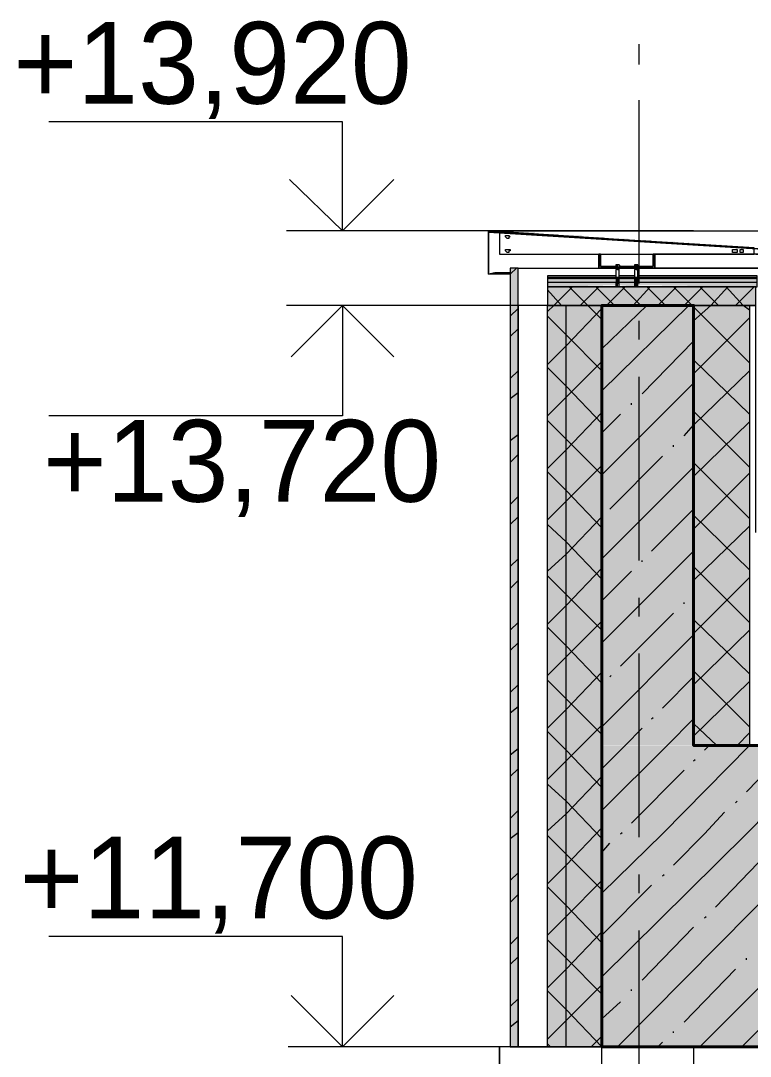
# Model space of a CAD drawing. Header units: millimetres. Extents: x -135211 to 49383, y -8033 to 228499.
# Drawn here: x -105130 to -103142, y 18519 to 21338 of the extents above; entities that cross this region are included whole.
import ezdxf

# ---------------------------------------------------------------- set-up
doc = ezdxf.new("R2010")
doc.units = ezdxf.units.MM
doc.layers.add('PDF _Геометрия', color=7, linetype='Continuous', true_color=0x1d1d1d)
doc.layers.add('PDF _Сплошная заливка', color=7, linetype='Continuous', true_color=0xffffff)
doc.layers.add('PDF _Текст', color=7, linetype='Continuous')

msp = doc.modelspace()

# ---------------------------------------------------------------- hatches: boundary and pattern name
at = {"layer": 'PDF _Сплошная заливка', "transparency": 33554559}
h = msp.add_hatch(color=256, dxfattribs=at)
h.paths.add_polyline_path([(-103715.8, 20757.9), (-103665, 20753.6), (-103665, 20757.9)])
h.paths.add_polyline_path([(-103368.7, 20736.7), (-103347.6, 20732.5), (-103347.6, 20736.7)])
h.paths.add_polyline_path([(-103508.4, 20745.2), (-103474.5, 20740.9), (-103474.5, 20745.2)])
h.paths.add_polyline_path([(-103229, 20728.2), (-103220.6, 20724), (-103220.6, 20728.2)])
h.paths.add_polyline_path([(-103643.9, 20753.6), (-103601.5, 20749.4), (-103601.5, 20753.6)])
h.paths.add_polyline_path([(-103301, 20732.5), (-103284.1, 20728.2), (-103284.1, 20732.5)])
h.paths.add_polyline_path([(-103783.6, 20762.1), (-103728.5, 20757.9), (-103728.5, 20762.1)])
h.paths.add_polyline_path([(-103436.5, 20740.9), (-103411.1, 20736.7), (-103411.1, 20740.9)])
h.paths.add_polyline_path([(-103792, 20762.1), (-103792, 20766.3), (-103855.5, 20766.3)])
h.paths.add_polyline_path([(-103576.1, 20749.4), (-103538, 20745.2), (-103538, 20749.4)])
h.paths.add_polyline_path([(-103157.1, 20724), (-103161.3, 20724), (-103157.1, 20719.8)])
h = msp.add_hatch(color=256, dxfattribs=at)
h.paths.add_polyline_path([(-103775.1, 18544), (-103775.1, 20663.3), (-103795.6, 20663.3), (-103795.6, 18544)])
h.paths.add_polyline_path([(-103775.1, 7444.9), (-103795.6, 7444.9), (-103795.6, 6894.6), (-103775.1, 6894.6)])
h.paths.add_polyline_path([(-103775.1, 11644.1), (-103795.6, 11644.1), (-103795.6, 10145.6), (-103775.1, 10145.6)])
h.paths.add_polyline_path([(-103775.1, 15843.3), (-103795.6, 15843.3), (-103795.6, 14344.8), (-103775.1, 14344.8)])
h = msp.add_hatch(color=256, dxfattribs=at)
h.paths.add_polyline_path([(-103123.2, 20613.9), (-103123.2, 20631.9), (-103693, 20631.9), (-103693, 20614), (-103504.2, 20618.2), (-103499.9, 20618.2), (-103453.4, 20613.9), (-103453.4, 20618.2), (-103449.1, 20618.2)])
h.paths.add_polyline_path([(299.2, 20613.9), (299.2, 20631.9), (-272.3, 20631.9), (-272.3, 20613.9), (53.6, 20618.2), (57.9, 20618.2), (104.4, 20613.9), (104.4, 20618.2), (108.7, 20618.2)])
h.paths.add_polyline_path([(-50480.7, 20613.9), (-50480.7, 20631.9), (-51128.4, 20631.9), (-51128.4, 20613.9), (-50819.4, 20618.2), (-50815.2, 20618.2), (-50768.6, 20613.9), (-50768.6, 20618.2), (-50764.4, 20618.2)])
h.paths.add_polyline_path([(-77166, 20613.9), (-77166, 20631.9), (-77817.9, 20631.9), (-77817.9, 20613.9), (-77530.1, 20618.2), (-77525.8, 20618.2), (-77479.3, 20613.9), (-77479.3, 20618.2), (-77475, 20618.2)])
h = msp.add_hatch(color=256, dxfattribs=at)
h.paths.add_polyline_path([(-103127.4, 20563.1), (-103127.4, 20610.8), (-103693, 20610.8), (-103693, 20563.1)])
h.paths.add_polyline_path([(299.2, 20563.1), (299.2, 20610.8), (-272.3, 20610.8), (-272.3, 20563.1)])
h.paths.add_polyline_path([(-50480.7, 20563.1), (-50480.7, 20610.8), (-51128.4, 20610.8), (-51128.4, 20563.1)])
h.paths.add_polyline_path([(-77166, 20563.1), (-77166, 20610.8), (-77813.7, 20610.8), (-77813.7, 20563.1)])
h = msp.add_hatch(color=256, dxfattribs=at)
h.paths.add_polyline_path([(-103694.7, 18544), (-103643.9, 18544), (-103643.9, 20563.1), (-103694.7, 20563.1)])
h.paths.add_polyline_path([(-103643.9, 7444.9), (-103694.7, 7444.9), (-103694.7, 7245.9), (-103643.9, 7245.9)])
h.paths.add_polyline_path([(-103694.7, 10145.6), (-103643.9, 10145.6), (-103643.9, 11644.1), (-103694.7, 11644.1)])
h.paths.add_polyline_path([(-103694.7, 14344.8), (-103643.9, 14344.8), (-103643.9, 15843.3), (-103694.7, 15843.3)])
h = msp.add_hatch(color=256, dxfattribs=at)
h.paths.add_polyline_path([(-103643.9, 18544), (-103546.5, 18544), (-103546.5, 20563.1), (-103643.9, 20563.1)])
h.paths.add_polyline_path([(-103546.5, 7444.9), (-103643.9, 7444.9), (-103643.9, 7245.9), (-103546.5, 7245.9)])
h.paths.add_polyline_path([(-103643.9, 10145.6), (-103546.5, 10145.6), (-103546.5, 11644.1), (-103643.9, 11644.1)])
h.paths.add_polyline_path([(-103643.9, 14344.8), (-103546.5, 14344.8), (-103546.5, 15843.3), (-103643.9, 15843.3)])
h = msp.add_hatch(color=256, dxfattribs=at)
h.paths.add_polyline_path([(-77398.8, 19123.9), (-77398.8, 19364.2), (-103546, 19364.2), (-103546, 19123.9)])
h.paths.add_polyline_path([(146.8, 19123.9), (146.8, 19364.2), (-2304.2, 19364.2), (-2304.2, 19123.9)])
h.paths.add_polyline_path([(-4501.1, 19123.9), (-4501.1, 19364.2), (-25450.6, 19364.2), (-25450.6, 19123.9)])
h.paths.add_polyline_path([(-26102.5, 19123.9), (-26102.5, 19364.2), (-26352.2, 19364.2), (-26352.2, 19123.9)])

# ---------------------------------------------------------------- linework, layer by layer
at = {"layer": 'PDF _Геометрия', "color": 7, "lineweight": 9}
for points in [[(-103444.9, 21219.3), (-103444.9, 21274.3)], [(-103444.9, 20622.4), (-103444.9, 21121.9)], [(-103296.8, 20766.3), (-104007.9, 20766.3), (-104253.4, 20766.3), (-104253.4, 21062.6), (-105053.5, 21062.6)], [(-104105.3, 20766.3), (-104405.8, 20766.3)], [(-82829.9, 20715.5), (-103093.6, 20715.5), (-103059.7, 20660.5), (-103093.6, 20715.5), (-103825.9, 20762.1), (-103855.5, 20766.3), (-82829.9, 20766.3)], [(-103796.3, 20647.8), (-103855.5, 20647.8), (-103855.5, 20766.3)], [(-103825.9, 20762.1), (-103855.5, 20762.1), (-103855.5, 20647.8)], [(-103775.1, 20664.7), (-103504.2, 20664.7), (-103555, 20664.7), (-103555, 20702.8)], [(-103550.7, 20702.8), (-103550.7, 20669)], [(-103127.4, 20702.8), (-103085.1, 20702.8), (-103402.6, 20702.8), (-103402.6, 20664.7), (-103080.9, 20664.7), (-103449.1, 20664.7), (-103402.6, 20664.7)], [(-103406.8, 20669), (-103449.1, 20669), (-103406.8, 20669), (-103406.8, 20702.8)], [(-103508.4, 20643.6), (-103694.7, 20643.6), (-103694.7, 20639.3), (-103694.7, 20635.1), (-103694.7, 20613.9), (-103123.2, 20613.9), (-103123.2, 20635.1), (-103123.2, 20639.3), (-103123.2, 20643.6), (-103449.1, 20643.6)], [(-103504.2, 20660.5), (-103499.9, 20660.5)], [(-103457.6, 20643.6), (-103499.9, 20643.6)], [(-103453.4, 20660.5), (-103449.1, 20660.5)], [(-103123.2, 20639.3), (-103694.7, 20639.3)], [(-103123.2, 20635.1), (-103694.7, 20635.1)], [(-103508.4, 20639.3), (-103499.9, 20639.3)], [(-103504.2, 20613.9), (-103504.2, 20639.3), (-103499.9, 20613.9)], [(-103504.2, 20613.9), (-103504.2, 20613.9)], [(-103499.9, 20613.9), (-103499.9, 20613.9)], [(-103457.6, 20639.3), (-103449.1, 20639.3)], [(-103449.1, 20613.9), (-103453.4, 20613.9), (-103453.4, 20639.3), (-103453.4, 20613.9)], [(-103377.2, 20563.1), (-103453.4, 20563.1), (-104253.4, 20563.1), (-104253.4, 20262.6), (-105053.5, 20262.6)], [(-104105.3, 20563.1), (-104405.8, 20563.1)], [(-103694.7, 18544), (-103694.7, 20563.1)], [(-103643.9, 18544), (-103643.9, 20563.1)], [(-103127.4, 19945.1), (-103127.4, 20563.1), (-103131.7, 20563.1), (-103135.9, 20563.1), (-103144.4, 20563.1), (-103296.8, 20563.1), (-103296.8, 19365.2), (-103144.4, 19365.2), (-103135.9, 19365.2), (-77805.2, 19365.2)], [(-103144.4, 20563.1), (-103144.4, 19365.2)], [(-103444.9, 20470), (-103444.9, 20520.8)], [(-103444.9, 19868.9), (-103444.9, 20368.4)], [(-103444.9, 19716.5), (-103444.9, 19767.3)], [(-103444.9, 19115.4), (-103444.9, 19614.9)], [(-103444.9, 18963), (-103444.9, 19013.8)], [(-103144.4, 18544), (-103267.1, 18544), (-104253.4, 18544), (-104253.4, 18844.5), (-105053.5, 18844.5)], [(-103444.9, 18361.9), (-103444.9, 18861.4)], [(-104101, 18544), (-104401.6, 18544)], [(-103546.5, 18544), (-103296.8, 18544), (-103296.8, 15843.3), (-103546.5, 15843.3), (-103825.9, 15843.3), (-103825.9, 15851.7)], [(-103825.9, 15856), (-103825.9, 15919.5), (-103825.9, 17193.6), (-103825.9, 18467.8), (-103825.9, 18544)]]:
    msp.add_lwpolyline(points, dxfattribs=at)
at = {"layer": 'PDF _Геометрия', "color": 7, "lineweight": 18}
for points in [[(-104113.7, 20906), (-104253.4, 20766.3), (-104397.4, 20906)], [(-104393.1, 20423.5), (-104253.4, 20563.1), (-104113.7, 20423.5)], [(-104113.7, 18683.7), (-104253.4, 18544), (-104393.1, 18683.7)]]:
    msp.add_lwpolyline(points, dxfattribs=at)
at = {"layer": 'PDF _Геометрия', "color": 7, "lineweight": 20}
for points in [[(-103072.4, 20652), (-103059.7, 20660.5), (-103093.6, 20715.5), (-103855.5, 20766.3), (-103855.5, 20647.8), (-103834.4, 20652), (-103838.6, 20652), (-103855.5, 20647.8), (-103855.5, 20762.1), (-103093.6, 20715.5), (-103059.7, 20660.5), (-103072.4, 20656.3), (-103080.9, 20669)], [(-103825.9, 18544), (-103825.9, 18493.2), (-103546.5, 18493.2), (-103546.5, 18544)]]:
    msp.add_lwpolyline(points, close=True, dxfattribs=at)
at = {"layer": 'PDF _Геометрия', "lineweight": 9}
for points in [[(-103855.5, 20753.6), (-103855.5, 20753.6)], [(-103842.8, 20762.1), (-103842.8, 20762.1)], [(-103817.4, 20762.1), (-103817.4, 20762.1)], [(-103792, 20757.9), (-103792, 20762.1)], [(-103766.6, 20757.9), (-103762.4, 20757.9)], [(-103737, 20757.9), (-103737, 20757.9)], [(-103711.6, 20753.6), (-103711.6, 20753.6)], [(-103686.2, 20753.6), (-103682, 20753.6)], [(-103656.6, 20749.4), (-103656.6, 20753.6)], [(-103631.2, 20749.4), (-103631.2, 20749.4)], [(-103605.8, 20749.4), (-103605.8, 20749.4)], [(-103576.1, 20745.2), (-103576.1, 20745.2)], [(-103550.7, 20745.2), (-103550.7, 20745.2)], [(-103525.3, 20740.9), (-103525.3, 20745.2)], [(-103499.9, 20740.9), (-103495.7, 20740.9)], [(-103470.3, 20740.9), (-103470.3, 20740.9)], [(-103444.9, 20736.7), (-103444.9, 20740.9)], [(-103419.5, 20736.7), (-103419.5, 20736.7)], [(-103389.9, 20736.7), (-103389.9, 20736.7)], [(-103364.5, 20732.5), (-103364.5, 20732.5)], [(-103339.1, 20732.5), (-103339.1, 20732.5)], [(-103313.7, 20728.2), (-103309.5, 20732.5)], [(-103284.1, 20728.2), (-103284.1, 20728.2)], [(-103258.7, 20728.2), (-103258.7, 20728.2)], [(-103855.5, 20724), (-103855.5, 20724)], [(-103855.5, 20694.4), (-103855.5, 20698.6)], [(-103233.3, 20724), (-103229, 20724)], [(-103203.6, 20724), (-103203.6, 20724)], [(-103178.2, 20719.8), (-103178.2, 20724)], [(-103152.8, 20719.8), (-103152.8, 20719.8)], [(-103855.5, 20669), (-103855.5, 20669)], [(-103842.8, 20647.8), (-103842.8, 20652)], [(-103796.3, 20647.8), (-103779.3, 20664.7)], [(-103694.7, 20546.2), (-103677.7, 20563.1), (-103626.9, 20613.9)], [(-103546.5, 20525), (-103584.6, 20563.1), (-103635.4, 20613.9)], [(-103605.8, 20563.1), (-103555, 20613.9)], [(-103512.6, 20563.1), (-103563.4, 20613.9)], [(-103533.8, 20563.1), (-103483, 20613.9)], [(-103440.7, 20563.1), (-103491.5, 20613.9)], [(-103461.8, 20563.1), (-103415.3, 20613.9)], [(-103373, 20563.1), (-103423.8, 20613.9)], [(-103394.1, 20563.1), (-103343.3, 20613.9)], [(-103301, 20563.1), (-103351.8, 20613.9)], [(-103322.2, 20563.1), (-103271.4, 20613.9)], [(-103296.8, 20520.8), (-103250.2, 20563.1), (-103203.6, 20613.9)], [(-103229, 20563.1), (-103279.8, 20613.9)], [(-103144.4, 20550.4), (-103161.3, 20563.1), (-103207.9, 20613.9)], [(-103182.5, 20563.1), (-103131.7, 20613.9)], [(-103656.6, 20563.1), (-103694.7, 20605.5)], [(-103546.5, 20558.9), (-103538, 20563.1)], [(-103546.5, 20330.3), (-103309.5, 20563.1)], [(-103546.5, 20444.6), (-103423.8, 20563.1)], [(-103144.4, 20406.5), (-103296.8, 20558.9)], [(-103796.3, 20533.5), (-103775.1, 20554.7)], [(-103694.7, 20402.3), (-103643.9, 20453.1), (-103546.5, 20554.7)], [(-103546.5, 20385.4), (-103643.9, 20482.7), (-103694.7, 20533.5)], [(-103296.8, 20376.9), (-103144.4, 20529.3)], [(-103796.3, 20478.5), (-103775.1, 20499.6)], [(-103436.5, 20321.9), (-103296.8, 20465.8)], [(-103144.4, 20266.8), (-103296.8, 20415)], [(-103694.7, 20262.6), (-103643.9, 20313.4), (-103546.5, 20410.8)], [(-103546.5, 20241.4), (-103643.9, 20343), (-103694.7, 20393.8)], [(-103796.3, 20364.2), (-103775.1, 20385.4)], [(-103322.2, 20207.6), (-103296.8, 20237.2), (-103144.4, 20385.4)], [(-103694.7, 20249.9), (-103643.9, 20199.1), (-103546.5, 20101.7), (-103296.8, 20351.5)], [(-103796.3, 20309.2), (-103775.1, 20326.1)], [(-103466.1, 20292.2), (-103466.1, 20296.5)], [(-103144.4, 20122.9), (-103296.8, 20275.3)], [(-103694.7, 20118.7), (-103643.9, 20169.5), (-103546.5, 20271.1)], [(-103546.5, 20216), (-103495.7, 20266.8)], [(-103296.8, 20097.5), (-103144.4, 20245.7)], [(-103796.3, 20194.9), (-103775.1, 20211.8)], [(-103351.8, 20177.9), (-103351.8, 20182.2)], [(-103796.3, 20135.6), (-103775.1, 20156.8)], [(-103525.3, 20008.6), (-103381.4, 20152.5)], [(-103144.4, 19983.2), (-103296.8, 20135.6)], [(-103694.7, 19979), (-103643.9, 20029.8), (-103546.5, 20127.1)], [(-103546.5, 19957.8), (-103643.9, 20059.4), (-103694.7, 20110.2)], [(-103546.5, 19873.2), (-103296.8, 20122.9)], [(-103296.8, 19953.6), (-103144.4, 20106)], [(-103796.3, 20021.3), (-103775.1, 20042.5)], [(-103411.1, 19894.3), (-103296.8, 20008.6)], [(-103796.3, 19966.3), (-103775.1, 19987.4)], [(-103694.7, 19839.3), (-103643.9, 19885.9), (-103546.5, 19987.4)], [(-103546.5, 19818.1), (-103643.9, 19919.7), (-103694.7, 19966.3)], [(-103144.4, 19843.5), (-103296.8, 19991.7)], [(-103296.8, 19813.9), (-103144.4, 19962)], [(-103546.5, 19644.6), (-103296.8, 19894.3)], [(-103796.3, 19852), (-103775.1, 19873.2)], [(-103436.5, 19864.7), (-103436.5, 19868.9)], [(-103144.4, 19699.6), (-103296.8, 19852)], [(-103694.7, 19695.4), (-103643.9, 19746.2), (-103546.5, 19847.8)], [(-103546.5, 19678.4), (-103643.9, 19775.8), (-103694.7, 19826.6)], [(-103546.5, 19758.9), (-103466.1, 19839.3)], [(-103796.3, 19792.7), (-103775.1, 19813.9)], [(-103296.8, 19670), (-103144.4, 19822.4)], [(-103296.8, 19780), (-103296.8, 19780)], [(-103322.2, 19750.4), (-103322.2, 19754.6)], [(-103495.7, 19581.1), (-103351.8, 19725)], [(-103796.3, 19678.4), (-103775.1, 19699.6)], [(-103694.7, 19555.7), (-103643.9, 19606.5), (-103546.5, 19703.8)], [(-103546.5, 19534.5), (-103643.9, 19636.1), (-103694.7, 19686.9)], [(-103144.4, 19559.9), (-103296.8, 19708.1)], [(-103546.5, 19416), (-103296.8, 19665.7)], [(-103296.8, 19530.3), (-103144.4, 19678.4)], [(-103796.3, 19623.4), (-103775.1, 19644.6)], [(-103694.7, 19411.7), (-103643.9, 19462.5), (-103546.5, 19564.1)], [(-103546.5, 19394.8), (-103643.9, 19492.2), (-103694.7, 19543)], [(-103525.3, 19551.4), (-103521.1, 19555.7)], [(-103381.4, 19466.8), (-103296.8, 19551.4)], [(-103144.4, 19416), (-103296.8, 19568.4)], [(-103796.3, 19509.1), (-103775.1, 19530.3)], [(-103296.8, 19390.6), (-103144.4, 19538.7)], [(-103796.3, 19454.1), (-103775.1, 19471)], [(-103546.5, 19187.4), (-103368.7, 19365.2), (-103296.8, 19437.1)], [(-103411.1, 19437.1), (-103406.8, 19441.4)], [(-103694.7, 19272.1), (-103643.9, 19322.9), (-103546.5, 19420.2)], [(-103546.5, 19250.9), (-103643.9, 19352.5), (-103694.7, 19403.3)], [(-103546.5, 19301.7), (-103483, 19365.2), (-103436.5, 19411.7)], [(-103233.3, 19365.2), (-103296.8, 19424.4)], [(-103178.2, 19365.2), (-103144.4, 19399)], [(-103796.3, 19339.8), (-103775.1, 19356.7)], [(-103546.5, 18963), (-103381.4, 19123.9), (-103144.4, 19365.2)], [(-103546.5, 18734.5), (-103152.8, 19123.9), (-102915.8, 19365.2)], [(-103267.1, 19352.5), (-103254.4, 19365.2)], [(-103152.8, 19238.2), (-103030.1, 19365.2)], [(-103296.8, 19322.9), (-103292.5, 19327.1)], [(-103796.3, 19280.5), (-103775.1, 19301.7)], [(-103466.1, 19153.5), (-103322.2, 19297.5)], [(-103694.7, 19132.4), (-103643.9, 19178.9), (-103546.5, 19280.5)], [(-103546.5, 19111.2), (-103643.9, 19212.8), (-103694.7, 19259.4)], [(-103182.5, 19208.6), (-103178.2, 19212.8)], [(-103796.3, 19166.2), (-103775.1, 19187.4)], [(-103351.8, 19039.2), (-103267.1, 19123.9), (-103212.1, 19183.2)], [(-103796.3, 19111.2), (-103775.1, 19128.1)], [(-103694.7, 18988.4), (-103643.9, 19039.2), (-103546.5, 19140.8)], [(-103546.5, 18971.5), (-103643.9, 19068.9), (-103694.7, 19119.7)], [(-103495.7, 19123.9), (-103491.5, 19128.1)], [(-103546.5, 19073.1), (-103525.3, 19098.5)], [(-103237.5, 18924.9), (-103097.8, 19068.9)], [(-103796.3, 18996.9), (-103775.1, 19018.1)], [(-103504.2, 18544), (-103047, 19005.4)], [(-103381.4, 19009.6), (-103377.2, 19013.8)], [(-103694.7, 18848.8), (-103643.9, 18899.5), (-103546.5, 18996.9)], [(-103546.5, 18827.6), (-103643.9, 18929.2), (-103694.7, 18980)], [(-103546.5, 18848.8), (-103411.1, 18984.2)], [(-103796.3, 18937.6), (-103775.1, 18958.8)], [(-103267.1, 18895.3), (-103262.9, 18899.5)], [(-103436.5, 18726), (-103296.8, 18869.9)], [(-103796.3, 18823.4), (-103775.1, 18844.5)], [(-103694.7, 18704.8), (-103643.9, 18755.6), (-103546.5, 18857.2)], [(-103546.5, 18687.9), (-103643.9, 18785.3), (-103694.7, 18836.1)], [(-103796.3, 18768.3), (-103775.1, 18789.5)], [(-103152.8, 18781), (-103152.8, 18785.3)], [(-103322.2, 18611.7), (-103182.5, 18755.6)], [(-103279.8, 18544), (-103047, 18776.8)], [(-103694.7, 18565.1), (-103643.9, 18615.9), (-103546.5, 18713.3)], [(-103546.5, 18544), (-103643.9, 18645.6), (-103694.7, 18696.4)], [(-103466.1, 18696.4), (-103466.1, 18700.6)], [(-103796.3, 18654), (-103775.1, 18675.2)], [(-103546.5, 18620.2), (-103495.7, 18666.7)], [(-103165.5, 18544), (-103068.2, 18641.3)], [(-103796.3, 18599), (-103775.1, 18615.9)], [(-103351.8, 18582.1), (-103351.8, 18586.3)], [(-103576.1, 18544), (-103546.5, 18573.6)], [(-103394.1, 18544), (-103381.4, 18556.7)], [(-103686.2, 18544), (-103694.7, 18552.4)]]:
    msp.add_lwpolyline(points, dxfattribs=at)
at = {"layer": 'PDF _Геометрия', "color": 7, "lineweight": 9}
for points in [[(-103131.7, 20719.8), (-103825.9, 20762.1), (-103825.9, 20702.8), (-103131.7, 20702.8)], [(-103796.3, 20749.4), (-103800.5, 20749.4), (-103800.5, 20745.2), (-103804.7, 20745.2), (-103809, 20749.4), (-103809, 20753.6), (-103804.7, 20753.6), (-103800.5, 20753.6)], [(-103796.3, 20711.3), (-103800.5, 20711.3), (-103800.5, 20707.1), (-103804.7, 20707.1), (-103809, 20711.3), (-103809, 20715.5), (-103804.7, 20715.5), (-103800.5, 20715.5), (-103796.3, 20715.5)], [(-103178.2, 20711.3), (-103178.2, 20707.1), (-103182.5, 20707.1), (-103186.7, 20707.1), (-103190.9, 20707.1), (-103190.9, 20711.3), (-103190.9, 20715.5), (-103186.7, 20715.5), (-103182.5, 20715.5), (-103178.2, 20715.5)], [(-103161.3, 20711.3), (-103161.3, 20707.1), (-103165.5, 20707.1), (-103169.8, 20707.1), (-103169.8, 20711.3), (-103169.8, 20715.5), (-103165.5, 20715.5), (-103161.3, 20715.5)], [(-103550.7, 20669), (-103504.2, 20669)], [(-103504.2, 20673.2), (-103508.4, 20673.2), (-103508.4, 20669), (-103504.2, 20669), (-103504.2, 20660.5), (-103508.4, 20660.5), (-103508.4, 20639.3), (-103504.2, 20639.3), (-103508.4, 20639.3), (-103508.4, 20635.1), (-103504.2, 20635.1), (-103504.2, 20630.9), (-103508.4, 20630.9), (-103504.2, 20630.9), (-103504.2, 20626.6), (-103508.4, 20626.6), (-103508.4, 20622.4), (-103508.4, 20618.2), (-103508.4, 20613.9), (-103504.2, 20613.9), (-103499.9, 20613.9), (-103499.9, 20618.2), (-103499.9, 20622.4), (-103499.9, 20626.6), (-103499.9, 20630.9), (-103499.9, 20635.1), (-103499.9, 20639.3), (-103499.9, 20660.5), (-103499.9, 20669), (-103495.7, 20669), (-103499.9, 20673.2), (-103504.2, 20673.2), (-103504.2, 20669)], [(-103499.9, 20669), (-103453.4, 20669)], [(-103453.4, 20673.2), (-103457.6, 20673.2), (-103457.6, 20669), (-103461.8, 20669), (-103453.4, 20669), (-103453.4, 20660.5), (-103457.6, 20660.5), (-103457.6, 20639.3), (-103457.6, 20635.1), (-103457.6, 20630.9), (-103457.6, 20626.6), (-103457.6, 20622.4), (-103457.6, 20618.2), (-103457.6, 20613.9), (-103453.4, 20613.9), (-103449.1, 20613.9), (-103449.1, 20618.2), (-103449.1, 20622.4), (-103449.1, 20626.6), (-103449.1, 20630.9), (-103449.1, 20635.1), (-103449.1, 20639.3), (-103449.1, 20660.5), (-103449.1, 20669), (-103444.9, 20669), (-103449.1, 20669), (-103449.1, 20673.2), (-103453.4, 20673.2), (-103453.4, 20669)], [(-103838.6, 20652), (-103796.3, 20652), (-103834.4, 20652), (-103855.5, 20647.8)], [(-103775.1, 20563.1), (-103775.1, 20664.7), (-103796.3, 20664.7), (-103796.3, 18544), (-103775.1, 18544)], [(-103499.9, 20664.7), (-103453.4, 20664.7)], [(-103694.7, 20563.1), (-103127.4, 20563.1), (-103127.4, 20613.9), (-103694.7, 20613.9)], [(-103775.1, 18544), (-103694.7, 18544), (-103643.9, 18544), (-103546.5, 18544), (-103546.5, 20563.1), (-103643.9, 20563.1), (-103694.7, 20563.1), (-103775.1, 20563.1)]]:
    msp.add_lwpolyline(points, close=True, dxfattribs=at)
at = {"layer": 'PDF _Геометрия', "color": 7, "lineweight": 20}
for points in [[(-103504.2, 20669), (-103550.7, 20669), (-103550.7, 20702.8), (-103555, 20702.8), (-103555, 20664.7), (-103504.2, 20664.7)], [(-103449.1, 20664.7), (-103402.6, 20664.7), (-103402.6, 20702.8), (-103406.8, 20702.8), (-103406.8, 20669), (-103449.1, 20669)], [(-103453.4, 20669), (-103499.9, 20669)], [(-103499.9, 20664.7), (-103453.4, 20664.7)]]:
    msp.add_lwpolyline(points, dxfattribs=at)
at = {"layer": 'PDF _Геометрия', "color": 250, "lineweight": 9, "true_color": 0x191919}
msp.add_lwpolyline([(-103694.7, 20626.6), (-103123.2, 20626.6)], dxfattribs=at)
at = {"layer": 'PDF _Геометрия', "color": 7, "lineweight": 40}
msp.add_lwpolyline([(-77648.6, 19365.2), (-103296.8, 19365.2), (-103296.8, 20563.1), (-103546.5, 20563.1), (-103546.5, 19365.2), (-103546.5, 19123.9), (-103546.5, 18544), (-103047, 18544), (-103047, 19123.9), (-96045.5, 19123.9), (-96045.5, 18713.3), (-95546, 18713.3), (-95546, 19123.9), (-91693.9, 19123.9)], dxfattribs=at)
at = {"layer": 'PDF _Сплошная заливка', "lineweight": 5, "transparency": 33554559}
for points in [[(-103546.5, 20563.1), (-103546.5, 19365.2), (-103296.8, 20563.1), (-103296.8, 19365.2)], [(-103296.8, 20563.1), (-103296.8, 19365.2), (-103144.4, 20563.1), (-103144.4, 19365.2)], [(-103546.5, 19123.9), (-103546.5, 18544), (-103047, 19123.9), (-103047, 18544)]]:
    msp.add_solid(points, dxfattribs=at)

# ---------------------------------------------------------------- texts
at = {"layer": 'PDF _Текст', "char_height": 222.7, "attachment_point": 4, "style": ''}
for s, insert in [('+13,920', (-105149.7, 21202.9)), ('+13,720', (-105069.3, 20119.2)), ('+11,700', (-105132.8, 18984.7))]:
    msp.add_mtext(s, dxfattribs=dict(at, insert=insert))

doc.saveas('drawing.dxf')
